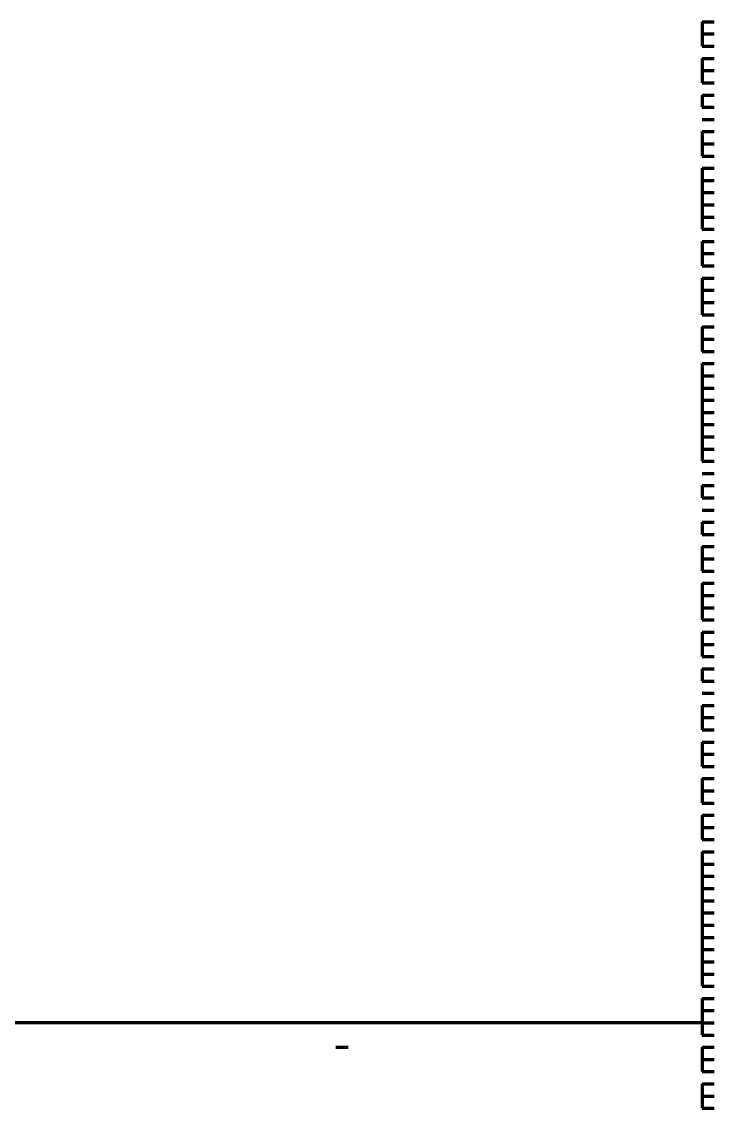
# Model space of a CAD drawing. Header units: inches. Extents: x 16 to 776, y 37 to 575.
# Drawn here: x 315.71 to 325.17, y 320 to 334.83 of the extents above; entities that cross this region are included whole.
import ezdxf

# ---------------------------------------------------------------- set-up
doc = ezdxf.new("R2010")
doc.units = ezdxf.units.IN
doc.header["$MEASUREMENT"] = 0
doc.layers.add('P', color=250, linetype='CONTINUOUS', lineweight=100)

msp = doc.modelspace()

# ---------------------------------------------------------------- linework, layer by layer
at = {"layer": 'P', "color": 0, "linetype": 'Continuous'}
for points in [[(325, 334.833), (325, 334.833)], [(325, 334.833), (325.167, 334.833)], [(325, 334.833), (325, 334.667)], [(325, 334.833), (325.167, 334.833)], [(325, 334.833), (325, 334.833)], [(325, 334.667), (325, 334.667)], [(325, 334.667), (325.167, 334.667)], [(325, 334.667), (325, 334.5)], [(325, 334.667), (325.167, 334.667)], [(325, 334.667), (325, 334.667)], [(325, 334.5), (325, 334.5)], [(325, 334.5), (325.167, 334.5)], [(325, 334.5), (325, 334.5)], [(325, 334.5), (325.167, 334.5)], [(325, 334.5), (325.167, 334.5)], [(325, 334.5), (325, 334.5)], [(325, 334.5), (325, 334.5)], [(325, 334.5), (325.167, 334.5)], [(325, 334.5), (325.167, 334.5)], [(325, 334.5), (325, 334.5)], [(325, 334.5), (325.167, 334.5)], [(325, 334.5), (325, 334.5)], [(325, 334.333), (325, 334.333)], [(325, 334.333), (325.167, 334.333)], [(325, 334.333), (325, 334.167)], [(325, 334.333), (325.167, 334.333)], [(325, 334.333), (325, 334.333)], [(325, 334.167), (325, 334.167)], [(325, 334.167), (325.167, 334.167)], [(325, 334.167), (325, 334)], [(325, 334.167), (325.167, 334.167)], [(325, 334.167), (325, 334.167)], [(325, 334), (325, 334)], [(325, 334), (325.167, 334)], [(325, 334), (325, 334)], [(325, 334), (325.167, 334)], [(325, 334), (325.167, 334)], [(325, 334), (325, 334)], [(325, 334), (325, 334)], [(325, 334), (325.167, 334)], [(325, 334), (325.167, 334)], [(325, 334), (325, 334)], [(325, 334), (325.167, 334)], [(325, 334), (325, 334)], [(325, 333.833), (325, 333.833)], [(325, 333.833), (325.167, 333.833)], [(325, 333.833), (325, 333.667)], [(325, 333.833), (325.167, 333.833)], [(325, 333.833), (325, 333.833)], [(325, 333.667), (325, 333.667)], [(325, 333.667), (325.167, 333.667)], [(325, 333.667), (325, 333.667)], [(325, 333.667), (325, 333.667)], [(325, 333.667), (325.167, 333.667)], [(325, 333.667), (325.167, 333.667)], [(325, 333.667), (325, 333.667)], [(325, 333.667), (325.167, 333.667)], [(325, 333.667), (325, 333.667)], [(325, 333.667), (325.167, 333.667)], [(325, 333.667), (325, 333.667)], [(325, 333.5), (325, 333.5)], [(325, 333.5), (325.167, 333.5)], [(325, 333.5), (325, 333.5)], [(325, 333.5), (325.167, 333.5)], [(325, 333.5), (325.167, 333.5)], [(325, 333.5), (325, 333.5)], [(325, 333.333), (325, 333.333)], [(325, 333.333), (325.167, 333.333)], [(325, 333.333), (325, 333.167)], [(325, 333.333), (325.167, 333.333)], [(325, 333.333), (325, 333.333)], [(325, 333.167), (325, 333.167)], [(325, 333.167), (325.167, 333.167)], [(325, 333.167), (325, 333.167)], [(325, 333.167), (325, 333.167)], [(325, 333.167), (325.167, 333.167)], [(325, 333.167), (325.167, 333.167)], [(325, 333.167), (325, 333.167)], [(325, 333.167), (325, 333)], [(325, 333.167), (325.167, 333.167)], [(325, 333.167), (325, 333.167)], [(325, 333), (325, 333)], [(325, 333), (325.167, 333)], [(325, 333), (325.167, 333)], [(325, 333), (325, 333)], [(325, 333), (325.167, 333)], [(325, 333), (325, 333)], [(325, 332.833), (325, 332.833)], [(325, 332.833), (325.167, 332.833)], [(325, 332.833), (325, 332.833)], [(325, 332.833), (325.167, 332.833)], [(325, 332.833), (325, 332.833)], [(325, 332.833), (325.167, 332.833)], [(325, 332.833), (325.167, 332.833)], [(325, 332.833), (325, 332.833)], [(325, 332.833), (325, 332.667)], [(325, 332.833), (325.167, 332.833)], [(325, 332.833), (325, 332.833)], [(325, 332.667), (325, 332.667)], [(325, 332.667), (325.167, 332.667)], [(325, 332.667), (325, 332.5)], [(325, 332.667), (325.167, 332.667)], [(325, 332.667), (325, 332.667)], [(325, 332.5), (325, 332.5)], [(325, 332.5), (325.167, 332.5)], [(325, 332.5), (325, 332.333)], [(325, 332.5), (325.167, 332.5)], [(325, 332.5), (325, 332.5)], [(325, 332.333), (325, 332.333)], [(325, 332.333), (325.167, 332.333)], [(325, 332.333), (325, 332.333)], [(325, 332.333), (325.167, 332.333)], [(325, 332.333), (325.167, 332.333)], [(325, 332.333), (325, 332.333)], [(325, 332.333), (325, 332.167)], [(325, 332.333), (325.167, 332.333)], [(325, 332.333), (325, 332.333)], [(325, 332.167), (325, 332.167)], [(325, 332.167), (325.167, 332.167)], [(325, 332.167), (325, 332)], [(325, 332.167), (325.167, 332.167)], [(325, 332.167), (325, 332.167)], [(325, 332), (325, 332)], [(325, 332), (325.167, 332)], [(325, 332), (325, 332)], [(325, 332), (325, 332)], [(325, 332), (325.167, 332)], [(325, 332), (325.167, 332)], [(325, 332), (325, 332)], [(325, 332), (325.167, 332)], [(325, 332), (325, 332)], [(325, 331.833), (325, 331.833)], [(325, 331.833), (325.167, 331.833)], [(325, 331.833), (325, 331.667)], [(325, 331.833), (325.167, 331.833)], [(325, 331.833), (325, 331.833)], [(325, 331.667), (325, 331.667)], [(325, 331.667), (325.167, 331.667)], [(325, 331.667), (325, 331.5)], [(325, 331.667), (325.167, 331.667)], [(325, 331.667), (325, 331.667)], [(325, 331.5), (325, 331.5)], [(325, 331.5), (325.167, 331.5)], [(325, 331.5), (325, 331.5)], [(325, 331.5), (325, 331.5)], [(325, 331.5), (325.167, 331.5)], [(325, 331.5), (325.167, 331.5)], [(325, 331.5), (325, 331.5)], [(325, 331.5), (325.167, 331.5)], [(325, 331.5), (325, 331.5)], [(325, 331.333), (325, 331.333)], [(325, 331.333), (325.167, 331.333)], [(325, 331.333), (325, 331.167)], [(325, 331.333), (325.167, 331.333)], [(325, 331.333), (325, 331.333)], [(325, 331.167), (325, 331.167)], [(325, 331.167), (325.167, 331.167)], [(325, 331.167), (325, 331)], [(325, 331.167), (325.167, 331.167)], [(325, 331.167), (325, 331.167)], [(325, 331), (325, 331)], [(325, 331), (325.167, 331)], [(325, 331), (325, 331)], [(325, 331), (325, 331)], [(325, 331), (325.167, 331)], [(325, 331), (325.167, 331)], [(325, 331), (325, 331)], [(325, 331), (325, 330.833)], [(325, 331), (325.167, 331)], [(325, 331), (325, 331)], [(325, 330.833), (325, 330.833)], [(325, 330.833), (325.167, 330.833)], [(325, 330.833), (325.167, 330.833)], [(325, 330.833), (325, 330.833)], [(325, 330.667), (325, 330.667)], [(325, 330.667), (325.167, 330.667)], [(325, 330.667), (325, 330.667)], [(325, 330.667), (325, 330.667)], [(325, 330.667), (325.167, 330.667)], [(325, 330.667), (325.167, 330.667)], [(325, 330.667), (325, 330.667)], [(325, 330.667), (325, 330.5)], [(325, 330.667), (325.167, 330.667)], [(325, 330.667), (325, 330.667)], [(325, 330.5), (325, 330.5)], [(325, 330.5), (325.167, 330.5)], [(325, 330.5), (325, 330.333)], [(325, 330.5), (325.167, 330.5)], [(325, 330.5), (325, 330.5)], [(325, 330.333), (325, 330.333)], [(325, 330.333), (325.167, 330.333)], [(325, 330.333), (325.167, 330.333)], [(325, 330.333), (325, 330.333)], [(325, 330.167), (325, 330.167)], [(325, 330.167), (325.167, 330.167)], [(325, 330.167), (325, 330.167)], [(325, 330.167), (325, 330.167)], [(325, 330.167), (325.167, 330.167)], [(325, 330.167), (325.167, 330.167)], [(325, 330.167), (325, 330.167)], [(325, 330.167), (325, 330)], [(325, 330.167), (325.167, 330.167)], [(325, 330.167), (325, 330.167)], [(325, 330), (325, 330)], [(325, 330), (325.167, 330)], [(325, 330), (325, 329.833)], [(325, 330), (325.167, 330)], [(325, 330), (325, 330)], [(325, 329.833), (325, 329.833)], [(325, 329.833), (325.167, 329.833)], [(325, 329.833), (325, 329.833)], [(325, 329.833), (325.167, 329.833)], [(325, 329.833), (325.167, 329.833)], [(325, 329.833), (325, 329.833)], [(325, 329.833), (325, 329.667)], [(325, 329.833), (325.167, 329.833)], [(325, 329.833), (325, 329.833)], [(325, 329.667), (325, 329.667)], [(325, 329.667), (325.167, 329.667)], [(325, 329.667), (325, 329.5)], [(325, 329.667), (325.167, 329.667)], [(325, 329.667), (325, 329.667)], [(325, 329.5), (325, 329.5)], [(325, 329.5), (325.167, 329.5)], [(325, 329.5), (325, 329.333)], [(325, 329.5), (325.167, 329.5)], [(325, 329.5), (325, 329.5)], [(325, 329.333), (325, 329.333)], [(325, 329.333), (325.167, 329.333)], [(325, 329.333), (325, 329.333)], [(325, 329.333), (325.167, 329.333)], [(325, 329.333), (325.167, 329.333)], [(325, 329.333), (325, 329.333)], [(325, 329.333), (325, 329.167)], [(325, 329.333), (325.167, 329.333)], [(325, 329.333), (325, 329.333)], [(325, 329.167), (325, 329.167)], [(325, 329.167), (325.167, 329.167)], [(325, 329.167), (325, 329)], [(325, 329.167), (325.167, 329.167)], [(325, 329.167), (325, 329.167)], [(325, 329), (325, 329)], [(325, 329), (325.167, 329)], [(325, 329), (325, 329)], [(325, 329), (325, 329)], [(325, 329), (325.167, 329)], [(325, 329), (325.167, 329)], [(325, 329), (325, 329)], [(325, 329), (325, 328.833)], [(325, 329), (325.167, 329)], [(325, 329), (325, 329)], [(325, 328.833), (325, 328.833)], [(325, 328.833), (325.167, 328.833)], [(325, 328.833), (325.167, 328.833)], [(325, 328.833), (325, 328.833)], [(325, 328.833), (325.167, 328.833)], [(325, 328.833), (325, 328.833)], [(325, 328.667), (325, 328.667)], [(325, 328.667), (325.167, 328.667)], [(325, 328.667), (325, 328.667)], [(325, 328.667), (325.167, 328.667)], [(325, 328.667), (325.167, 328.667)], [(325, 328.667), (325, 328.667)], [(325, 328.5), (325, 328.5)], [(325, 328.5), (325.167, 328.5)], [(325, 328.5), (325, 328.5)], [(325, 328.5), (325, 328.5)], [(325, 328.5), (325.167, 328.5)], [(325, 328.5), (325.167, 328.5)], [(325, 328.5), (325, 328.5)], [(325, 328.5), (325, 328.333)], [(325, 328.5), (325.167, 328.5)], [(325, 328.5), (325, 328.5)], [(325, 328.333), (325, 328.333)], [(325, 328.333), (325.167, 328.333)], [(325, 328.333), (325.167, 328.333)], [(325, 328.333), (325, 328.333)], [(325, 328.333), (325.167, 328.333)], [(325, 328.333), (325, 328.333)], [(325, 328.167), (325, 328.167)], [(325, 328.167), (325.167, 328.167)], [(325, 328.167), (325, 328.167)], [(325, 328.167), (325.167, 328.167)], [(325, 328.167), (325.167, 328.167)], [(325, 328.167), (325, 328.167)], [(325, 328), (325, 328)], [(325, 328), (325.167, 328)], [(325, 328), (325, 328)], [(325, 328), (325, 328)], [(325, 328), (325.167, 328)], [(325, 328), (325.167, 328)], [(325, 328), (325, 328)], [(325, 328), (325, 327.833)], [(325, 328), (325.167, 328)], [(325, 328), (325, 328)], [(325, 327.833), (325, 327.833)], [(325, 327.833), (325.167, 327.833)], [(325, 327.833), (325.167, 327.833)], [(325, 327.833), (325, 327.833)], [(325, 327.833), (325.167, 327.833)], [(325, 327.833), (325, 327.833)], [(325, 327.667), (325, 327.667)], [(325, 327.667), (325.167, 327.667)], [(325, 327.667), (325, 327.667)], [(325, 327.667), (325.167, 327.667)], [(325, 327.667), (325, 327.667)], [(325, 327.667), (325.167, 327.667)], [(325, 327.667), (325.167, 327.667)], [(325, 327.667), (325, 327.667)], [(325, 327.667), (325, 327.5)], [(325, 327.667), (325.167, 327.667)], [(325, 327.667), (325, 327.667)], [(325, 327.5), (325, 327.5)], [(325, 327.5), (325.167, 327.5)], [(325, 327.5), (325, 327.333)], [(325, 327.5), (325.167, 327.5)], [(325, 327.5), (325, 327.5)], [(325, 327.333), (325, 327.333)], [(325, 327.333), (325.167, 327.333)], [(325, 327.333), (325.167, 327.333)], [(325, 327.333), (325, 327.333)], [(325, 327.333), (325.167, 327.333)], [(325, 327.333), (325, 327.333)], [(325, 327.167), (325, 327.167)], [(325, 327.167), (325.167, 327.167)], [(325, 327.167), (325, 327.167)], [(325, 327.167), (325.167, 327.167)], [(325, 327.167), (325, 327.167)], [(325, 327.167), (325.167, 327.167)], [(325, 327.167), (325.167, 327.167)], [(325, 327.167), (325, 327.167)], [(325, 327.167), (325, 327)], [(325, 327.167), (325.167, 327.167)], [(325, 327.167), (325, 327.167)], [(325, 327), (325, 327)], [(325, 327), (325.167, 327)], [(325, 327), (325, 326.833)], [(325, 327), (325.167, 327)], [(325, 327), (325, 327)], [(325, 326.833), (325, 326.833)], [(325, 326.833), (325.167, 326.833)], [(325, 326.833), (325, 326.833)], [(325, 326.833), (325, 326.833)], [(325, 326.833), (325.167, 326.833)], [(325, 326.833), (325.167, 326.833)], [(325, 326.833), (325, 326.833)], [(325, 326.833), (325, 326.667)], [(325, 326.833), (325.167, 326.833)], [(325, 326.833), (325, 326.833)], [(325, 326.667), (325, 326.667)], [(325, 326.667), (325.167, 326.667)], [(325, 326.667), (325.167, 326.667)], [(325, 326.667), (325, 326.667)], [(325, 326.5), (325, 326.5)], [(325, 326.5), (325.167, 326.5)], [(325, 326.5), (325, 326.333)], [(325, 326.5), (325.167, 326.5)], [(325, 326.5), (325, 326.5)], [(325, 326.333), (325, 326.333)], [(325, 326.333), (325.167, 326.333)], [(325, 326.333), (325, 326.333)], [(325, 326.333), (325, 326.333)], [(325, 326.333), (325.167, 326.333)], [(325, 326.333), (325.167, 326.333)], [(325, 326.333), (325, 326.333)], [(325, 326.333), (325, 326.167)], [(325, 326.333), (325.167, 326.333)], [(325, 326.333), (325, 326.333)], [(325, 326.167), (325, 326.167)], [(325, 326.167), (325.167, 326.167)], [(325, 326.167), (325.167, 326.167)], [(325, 326.167), (325, 326.167)], [(325, 326), (325, 326)], [(325, 326), (325.167, 326)], [(325, 326), (325, 326)], [(325, 326), (325, 326)], [(325, 326), (325.167, 326)], [(325, 326), (325.167, 326)], [(325, 326), (325, 326)], [(325, 326), (325, 325.833)], [(325, 326), (325.167, 326)], [(325, 326), (325, 326)], [(325, 325.833), (325, 325.833)], [(325, 325.833), (325.167, 325.833)], [(325, 325.833), (325.167, 325.833)], [(325, 325.833), (325, 325.833)], [(325, 325.833), (325.167, 325.833)], [(325, 325.833), (325, 325.833)], [(325, 325.667), (325, 325.667)], [(325, 325.667), (325.167, 325.667)], [(325, 325.667), (325, 325.667)], [(325, 325.667), (325.167, 325.667)], [(325, 325.667), (325.167, 325.667)], [(325, 325.667), (325, 325.667)], [(325, 325.5), (325, 325.5)], [(325, 325.5), (325.167, 325.5)], [(325, 325.5), (325, 325.5)], [(325, 325.5), (325, 325.5)], [(325, 325.5), (325.167, 325.5)], [(325, 325.5), (325.167, 325.5)], [(325, 325.5), (325, 325.5)], [(325, 325.5), (325, 325.333)], [(325, 325.5), (325.167, 325.5)], [(325, 325.5), (325, 325.5)], [(325, 325.333), (325, 325.333)], [(325, 325.333), (325.167, 325.333)], [(325, 325.333), (325, 325.167)], [(325, 325.333), (325.167, 325.333)], [(325, 325.333), (325, 325.333)], [(325, 325.167), (325, 325.167)], [(325, 325.167), (325.167, 325.167)], [(325, 325.167), (325.167, 325.167)], [(325, 325.167), (325, 325.167)], [(325, 325.167), (325.167, 325.167)], [(325, 325.167), (325, 325.167)], [(325, 325), (325, 325)], [(325, 325), (325.167, 325)], [(325, 325), (325, 325)], [(325, 325), (325.167, 325)], [(325, 325), (325, 325)], [(325, 325), (325.167, 325)], [(325, 325), (325.167, 325)], [(325, 325), (325, 325)], [(325, 325), (325, 324.833)], [(325, 325), (325.167, 325)], [(325, 325), (325, 325)], [(325, 324.833), (325, 324.833)], [(325, 324.833), (325.167, 324.833)], [(325, 324.833), (325, 324.667)], [(325, 324.833), (325.167, 324.833)], [(325, 324.833), (325, 324.833)], [(325, 324.667), (325, 324.667)], [(325, 324.667), (325.167, 324.667)], [(325, 324.667), (325, 324.667)], [(325, 324.667), (325, 324.667)], [(325, 324.667), (325.167, 324.667)], [(325, 324.667), (325.167, 324.667)], [(325, 324.667), (325, 324.667)], [(325, 324.667), (325.167, 324.667)], [(325, 324.667), (325, 324.667)], [(325, 324.5), (325, 324.5)], [(325, 324.5), (325.167, 324.5)], [(325, 324.5), (325, 324.333)], [(325, 324.5), (325.167, 324.5)], [(325, 324.5), (325, 324.5)], [(325, 324.333), (325, 324.333)], [(325, 324.333), (325.167, 324.333)], [(325, 324.333), (325, 324.167)], [(325, 324.333), (325.167, 324.333)], [(325, 324.333), (325, 324.333)], [(325, 324.167), (325, 324.167)], [(325, 324.167), (325.167, 324.167)], [(325, 324.167), (325, 324.167)], [(325, 324.167), (325, 324.167)], [(325, 324.167), (325.167, 324.167)], [(325, 324.167), (325.167, 324.167)], [(325, 324.167), (325, 324.167)], [(325, 324.167), (325.167, 324.167)], [(325, 324.167), (325, 324.167)], [(325, 324), (325, 324)], [(325, 324), (325.167, 324)], [(325, 324), (325, 323.833)], [(325, 324), (325.167, 324)], [(325, 324), (325, 324)], [(325, 323.833), (325, 323.833)], [(325, 323.833), (325.167, 323.833)], [(325, 323.833), (325, 323.833)], [(325, 323.833), (325, 323.833)], [(325, 323.833), (325.167, 323.833)], [(325, 323.833), (325.167, 323.833)], [(325, 323.833), (325, 323.833)], [(325, 323.833), (325, 323.667)], [(325, 323.833), (325.167, 323.833)], [(325, 323.833), (325, 323.833)], [(325, 323.667), (325, 323.667)], [(325, 323.667), (325.167, 323.667)], [(325, 323.667), (325.167, 323.667)], [(325, 323.667), (325, 323.667)], [(325, 323.5), (325, 323.5)], [(325, 323.5), (325.167, 323.5)], [(325, 323.5), (325, 323.333)], [(325, 323.5), (325.167, 323.5)], [(325, 323.5), (325, 323.5)], [(325, 323.333), (325, 323.333)], [(325, 323.333), (325.167, 323.333)], [(325, 323.333), (325, 323.333)], [(325, 323.333), (325, 323.333)], [(325, 323.333), (325.167, 323.333)], [(325, 323.333), (325.167, 323.333)], [(325, 323.333), (325, 323.333)], [(325, 323.333), (325, 323.167)], [(325, 323.333), (325.167, 323.333)], [(325, 323.333), (325, 323.333)], [(325, 323.167), (325, 323.167)], [(325, 323.167), (325.167, 323.167)], [(325, 323.167), (325, 323)], [(325, 323.167), (325.167, 323.167)], [(325, 323.167), (325, 323.167)], [(325, 323), (325, 323)], [(325, 323), (325.167, 323)], [(325, 323), (325, 323)], [(325, 323), (325.167, 323)], [(325, 323), (325.167, 323)], [(325, 323), (325, 323)], [(325, 323), (325, 322.833)], [(325, 323), (325.167, 323)], [(325, 323), (325, 323)], [(325, 322.833), (325, 322.833)], [(325, 322.833), (325.167, 322.833)], [(325, 322.833), (325, 322.667)], [(325, 322.833), (325.167, 322.833)], [(325, 322.833), (325, 322.833)], [(325, 322.667), (325, 322.667)], [(325, 322.667), (325.167, 322.667)], [(325, 322.667), (325, 322.5)], [(325, 322.667), (325.167, 322.667)], [(325, 322.667), (325, 322.667)], [(325, 322.5), (325, 322.5)], [(325, 322.5), (325.167, 322.5)], [(325, 322.5), (325, 322.5)], [(325, 322.5), (325.167, 322.5)], [(325, 322.5), (325.167, 322.5)], [(325, 322.5), (325, 322.5)], [(325, 322.5), (325, 322.333)], [(325, 322.5), (325.167, 322.5)], [(325, 322.5), (325, 322.5)], [(325, 322.333), (325, 322.333)], [(325, 322.333), (325.167, 322.333)], [(325, 322.333), (325, 322.167)], [(325, 322.333), (325.167, 322.333)], [(325, 322.333), (325, 322.333)], [(325, 322.167), (325, 322.167)], [(325, 322.167), (325.167, 322.167)], [(325, 322.167), (325, 322)], [(325, 322.167), (325.167, 322.167)], [(325, 322.167), (325, 322.167)], [(325, 322), (325, 322)], [(325, 322), (325.167, 322)], [(325, 322), (325, 322)], [(325, 322), (325.167, 322)], [(325, 322), (325.167, 322)], [(325, 322), (325, 322)], [(325, 322), (325, 321.833)], [(325, 322), (325.167, 322)], [(325, 322), (325, 322)], [(325, 321.833), (325, 321.833)], [(325, 321.833), (325.167, 321.833)], [(325, 321.833), (325, 321.667)], [(325, 321.833), (325.167, 321.833)], [(325, 321.833), (325, 321.833)], [(325, 321.667), (325, 321.667)], [(325, 321.667), (325.167, 321.667)], [(325, 321.667), (325, 321.667)], [(325, 321.667), (325, 321.667)], [(325, 321.667), (325.167, 321.667)], [(325, 321.667), (325.167, 321.667)], [(325, 321.667), (325, 321.667)], [(325, 321.667), (325.167, 321.667)], [(325, 321.667), (325, 321.667)], [(325, 321.5), (325, 321.5)], [(325, 321.5), (325.167, 321.5)], [(325, 321.5), (325, 321.333)], [(325, 321.5), (325.167, 321.5)], [(325, 321.5), (325, 321.5)], [(325, 321.333), (325, 321.333)], [(325, 321.333), (325.167, 321.333)], [(325, 321.333), (325, 321.167)], [(325, 321.333), (325.167, 321.333)], [(325, 321.333), (325, 321.333)], [(325, 321.167), (245.833, 321.167)], [(325, 321.167), (325, 321.167)], [(325, 321.167), (325.167, 321.167)], [(325, 321.167), (325, 321.167)], [(325, 321.167), (325, 321.167)], [(325, 321.167), (325.167, 321.167)], [(325, 321.167), (325.167, 321.167)], [(325, 321.167), (325, 321.167)], [(325, 321.167), (325, 321)], [(325, 321.167), (325.167, 321.167)], [(325, 321.167), (325, 321.167)], [(325, 321), (325, 321)], [(325, 321), (325.167, 321)], [(325, 321), (325.167, 321)], [(325, 321), (325, 321)], [(325, 321), (325.167, 321)], [(325, 321), (325, 321)], [(320, 320.833), (320.167, 320.833)], [(325, 320.833), (325, 320.833)], [(325, 320.833), (325.167, 320.833)], [(325, 320.833), (325, 320.833)], [(325, 320.833), (325.167, 320.833)], [(325, 320.833), (325, 320.833)], [(325, 320.833), (325.167, 320.833)], [(325, 320.833), (325.167, 320.833)], [(325, 320.833), (325, 320.833)], [(325, 320.833), (325, 320.667)], [(325, 320.833), (325.167, 320.833)], [(325, 320.833), (325, 320.833)], [(325, 320.667), (325, 320.667)], [(325, 320.667), (325.167, 320.667)], [(325, 320.667), (325, 320.5)], [(325, 320.667), (325.167, 320.667)], [(325, 320.667), (325, 320.667)], [(325, 320.5), (325, 320.5)], [(325, 320.5), (325.167, 320.5)], [(325, 320.5), (325.167, 320.5)], [(325, 320.5), (325, 320.5)], [(325, 320.5), (325.167, 320.5)], [(325, 320.5), (325, 320.5)], [(325, 320.333), (325, 320.333)], [(325, 320.333), (325.167, 320.333)], [(325, 320.333), (325, 320.333)], [(325, 320.333), (325.167, 320.333)], [(325, 320.333), (325, 320.333)], [(325, 320.333), (325.167, 320.333)], [(325, 320.333), (325.167, 320.333)], [(325, 320.333), (325, 320.333)], [(325, 320.333), (325, 320.167)], [(325, 320.333), (325.167, 320.333)], [(325, 320.333), (325, 320.333)], [(325, 320.167), (325, 320.167)], [(325, 320.167), (325.167, 320.167)], [(325, 320.167), (325, 320)], [(325, 320.167), (325.167, 320.167)], [(325, 320.167), (325, 320.167)], [(325, 320), (325, 320)], [(325, 320), (325.167, 320)], [(325, 320), (325, 320)], [(325, 320), (325.167, 320)], [(325, 320), (325.167, 320)], [(325, 320), (325, 320)], [(325, 320), (325, 320)], [(325, 320), (325.167, 320)], [(325, 320), (325.167, 320)], [(325, 320), (325, 320)], [(325, 320), (325.167, 320)], [(325, 320), (325, 320)]]:
    msp.add_lwpolyline(points, dxfattribs=at)

doc.saveas('drawing.dxf')
